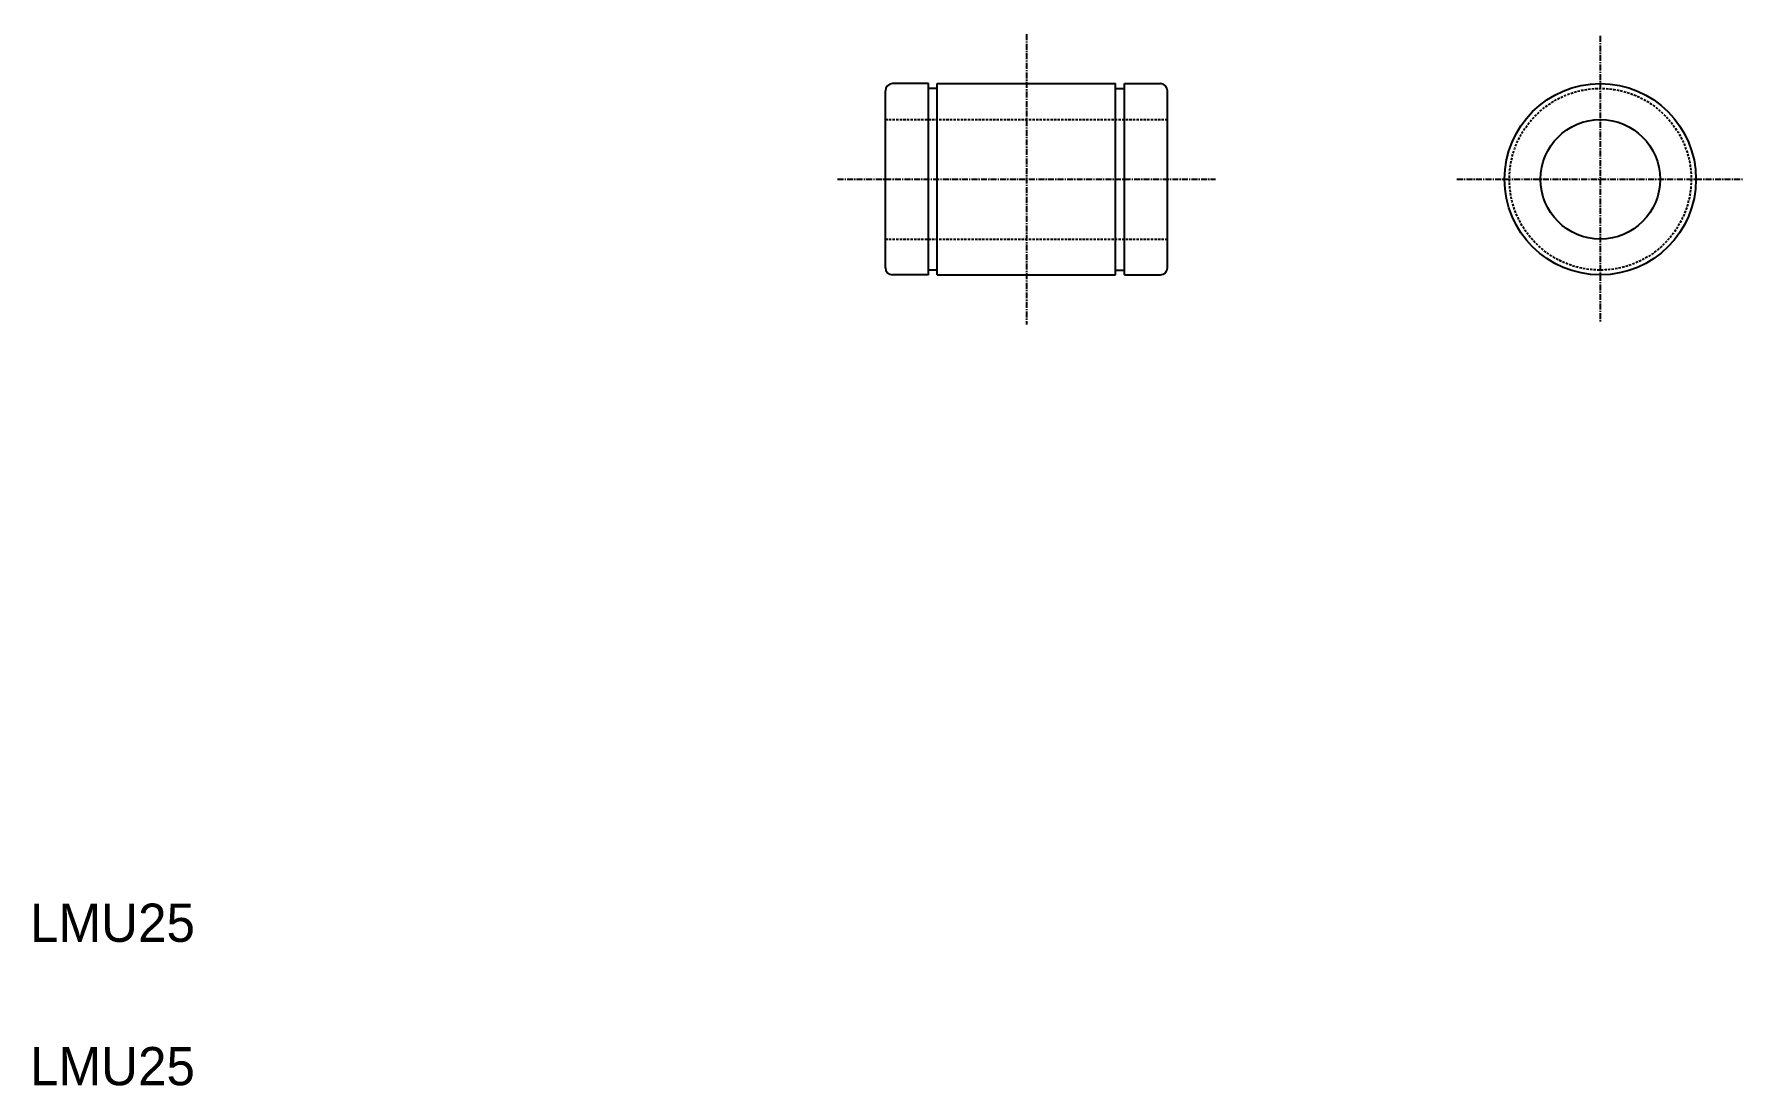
# Model space of a CAD drawing. Extents: x 21 to 378, y 20 to 240.
import ezdxf

# ---------------------------------------------------------------- set-up
doc = ezdxf.new("R2010")
doc.units = 0
doc.linetypes.add('CENTER', pattern=[2, 1.25, -0.25, 0.25, -0.25])
doc.linetypes.add('DASHED', pattern=[0.75, 0.5, -0.25])
doc.layers.get('0').update_dxf_attribs({"linetype": 'CONTINUOUS'})
doc.layers.add('CENTER', color=1, linetype='CENTER')

msp = doc.modelspace()

# ---------------------------------------------------------------- linework, layer by layer
at = {"color": 7, "linetype": 'CONTINUOUS'}
for p, q in [((207.82, 229.5), (200.32, 229.5)), ((204.07, 229.5), (204.07, 229.5)), ((205.94, 229.5), (205.94, 229.5)), ((207.82, 189.5), (207.82, 229.5)), ((209.67, 189.5), (209.67, 229.5)), ((209.67, 229.5), (246.97, 229.5)), ((246.97, 189.5), (246.97, 229.5)), ((248.82, 189.5), (248.82, 229.5)), ((248.82, 229.5), (256.32, 229.5)), ((198.82, 191), (198.82, 228)), ((209.67, 228.5), (207.82, 228.5)), ((246.97, 228.5), (248.82, 228.5)), ((257.82, 191), (257.82, 228)), ((207.82, 189.5), (200.32, 189.5)), ((209.67, 190.5), (207.82, 190.5)), ((209.67, 189.5), (246.97, 189.5)), ((246.97, 190.5), (248.82, 190.5)), ((248.82, 189.5), (256.32, 189.5))]:
    msp.add_line(p, q, dxfattribs=at)
at = {"color": 3, "linetype": 'DASHED'}
for p, q in [((198.82, 222), (257.82, 222)), ((198.82, 197), (257.82, 197))]:
    msp.add_line(p, q, dxfattribs=at)
at = {"color": 7, "linetype": 'CONTINUOUS'}
for radius in [20, 12.5]:
    msp.add_circle((348.29, 209.5), radius, dxfattribs=at)
at = {"color": 3, "linetype": 'DASHED'}
msp.add_circle((348.29, 209.5), 19, dxfattribs=at)
at = {"color": 7, "linetype": 'CONTINUOUS'}
for centre, start, end in [((200.32, 228), 90, 180), ((256.32, 228), 0, 90), ((200.32, 191), 180, 270), ((256.32, 191), 270, 0)]:
    msp.add_arc(centre, 1.5, start, end, dxfattribs=at)
at = {"layer": 'CENTER', "color": 1, "linetype": 'CENTER'}
for p, q in [((228.32, 239.85), (228.32, 179.15)), ((348.29, 239.5), (348.29, 179.5)), ((188.82, 209.5), (267.82, 209.5)), ((318.29, 209.5), (378.29, 209.5))]:
    msp.add_line(p, q, dxfattribs=at)

# ---------------------------------------------------------------- texts
at = {"color": 7, "linetype": 'CONTINUOUS'}
for p in [(20, 50), (20, 20)]:
    msp.add_text('LMU25', height=8, dxfattribs=at).set_placement(p)

doc.saveas('drawing.dxf')
